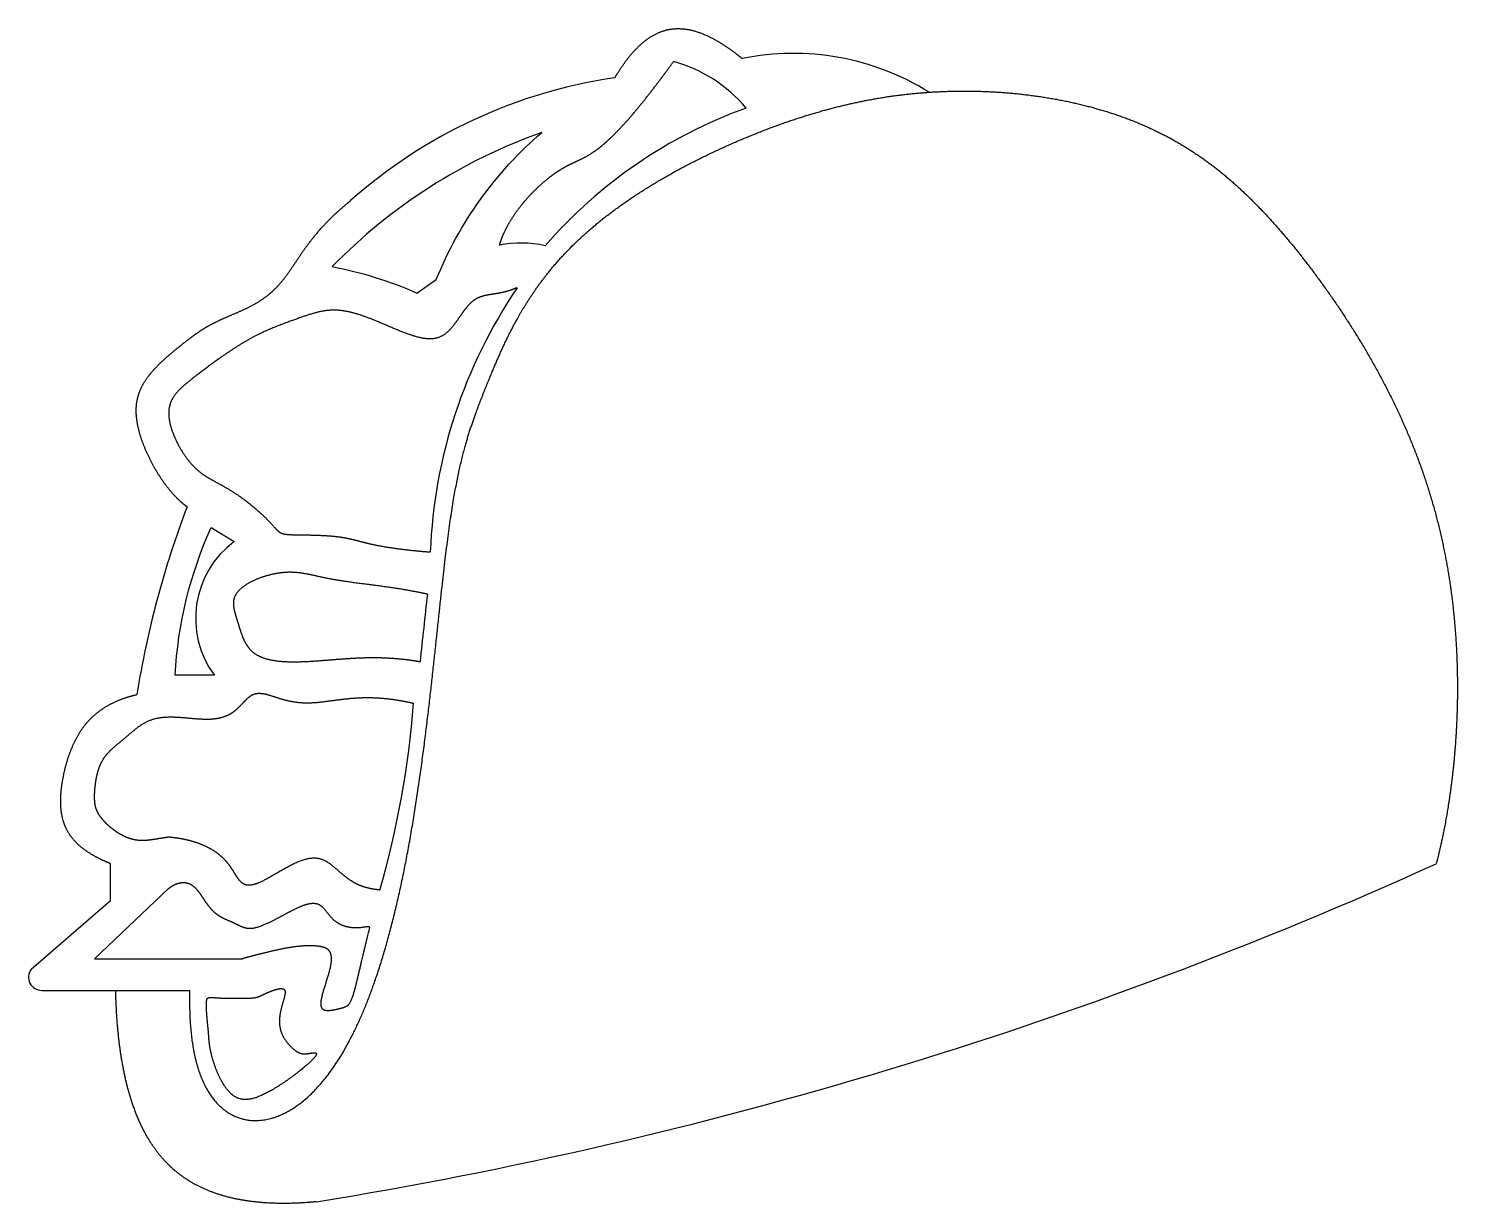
# Model space of a CAD drawing. Header units: inches. Extents: x -0.68 to 0.67, y -0.55 to 0.56.
import ezdxf

# ---------------------------------------------------------------- set-up
doc = ezdxf.new("R2010")
doc.units = ezdxf.units.IN
doc.layers.get('0').update_dxf_attribs({"linetype": 'CONTINUOUS'})

msp = doc.modelspace()

# ---------------------------------------------------------------- linework, layer by layer
for p, q in [((-0.605, -0.265), (-0.605, -0.23)), ((-0.62, -0.32), (-0.55, -0.2536)), ((-0.68, -0.33), (-0.605, -0.265)), ((-0.62, -0.32), (-0.48, -0.32)), ((-0.67, -0.35), (-0.53, -0.35))]:
    msp.add_line(p, q)
for points in [[(-0.2966, 0.3227, -0.119282), (-0.1967, 0.462, 0.114468), (-0.395, 0.335, -0.056957), (-0.315, 0.31)], [(-0.5066, -0.0518), (-0.5438, -0.0518, -0.091536), (-0.5098, 0.088), (-0.4878, 0.0749, 0.414016)]]:
    msp.add_lwpolyline(points, format="xyb", close=True)
for centre, radius, start, end in [((-0.1073, 0.3985), 0.1352, 39.7455, 74.8826), ((0.0413, 0.2932), 0.2436, 58.1045, 101.4626), ((-0.0589, 0.0388), 0.4798, 98.234, 131.6322), ((0.1502, 0.0569), 0.4547, 109.728, 139.0854), ((-0.2163, 0.2545), 0.1028, 77.1617, 101.4187), ((0.1752, 0.0464), 0.4778, 145.7992, 177.788), ((0.3149, -0.2139), 0.9064, 159.2166, 170.8628), ((15.7144, -1.7421), 16.1166, 173.70509, 173.93322), ((-1.2097, -0.0082), 0.8944, 343.9824, 355.5093), ((-1.0819, 3.5913), 4.1955, 279.2156, 294.3811), ((-0.67, -0.3375), 0.0125, 143.1301, 270)]:
    msp.add_arc(centre, radius, start, end)
for points in [[(-0.1276, 0.5137), (-0.1257, 0.5168), (-0.1219, 0.5229), (-0.1161, 0.5314), (-0.1081, 0.5411), (-0.0975, 0.5505), (-0.0864, 0.5571), (-0.0746, 0.5605), (-0.0623, 0.5607), (-0.0493, 0.5578), (-0.0358, 0.5519), (-0.0246, 0.5452), (-0.0159, 0.539), (-0.0101, 0.5344), (-0.0071, 0.5319)], [(-0.2366, 0.3552), (-0.2362, 0.3569), (-0.2352, 0.3602), (-0.2334, 0.3652), (-0.2302, 0.372), (-0.2252, 0.3807), (-0.2191, 0.3895), (-0.212, 0.3982), (-0.2041, 0.4066), (-0.196, 0.4143), (-0.1878, 0.421), (-0.1799, 0.4264), (-0.1726, 0.4306), (-0.1656, 0.4339), (-0.1587, 0.437), (-0.1515, 0.4408), (-0.1437, 0.446), (-0.135, 0.4533), (-0.125, 0.4629), (-0.1138, 0.4752), (-0.1013, 0.4901), (-0.0903, 0.5043), (-0.0814, 0.5162), (-0.0752, 0.5246), (-0.072, 0.529)], [(-0.53, -0.35), (-0.5303, -0.3598), (-0.5301, -0.3785), (-0.5282, -0.4036), (-0.5218, -0.4315), (-0.5079, -0.4566), (-0.4885, -0.4717), (-0.4646, -0.476), (-0.4379, -0.4682), (-0.4103, -0.4471), (-0.384, -0.4117), (-0.3605, -0.3625), (-0.3408, -0.3014), (-0.325, -0.2319), (-0.3128, -0.158), (-0.3035, -0.0843), (-0.2961, -0.0151), (-0.2898, 0.046), (-0.2835, 0.0968), (-0.2767, 0.1366), (-0.2692, 0.1671), (-0.2611, 0.1918), (-0.2523, 0.2144), (-0.2427, 0.2382), (-0.2313, 0.2644), (-0.2168, 0.2927), (-0.1978, 0.3218), (-0.1737, 0.3503), (-0.1445, 0.377), (-0.1112, 0.4014), (-0.0752, 0.4232), (-0.0378, 0.4424), (-0.0003, 0.459), (0.0369, 0.4731), (0.0739, 0.4845), (0.1112, 0.4932), (0.1494, 0.499), (0.1889, 0.5017), (0.2294, 0.5013), (0.2702, 0.4975), (0.3101, 0.4902), (0.3481, 0.4795), (0.3835, 0.4652), (0.4158, 0.4474), (0.4454, 0.4261), (0.4729, 0.4015), (0.499, 0.3738), (0.5243, 0.3431), (0.549, 0.3098), (0.5727, 0.2742), (0.5949, 0.2365), (0.6149, 0.1972), (0.6321, 0.1567), (0.6461, 0.1154), (0.6567, 0.0738), (0.6641, 0.0322), (0.6685, -0.0089), (0.6704, -0.0491), (0.6701, -0.0883), (0.6678, -0.126), (0.6637, -0.1623), (0.6591, -0.1902), (0.6548, -0.2103), (0.6517, -0.2235), (0.65, -0.23)], [(-0.5325, 0.1077), (-0.5338, 0.1086), (-0.5364, 0.1106), (-0.5401, 0.1139), (-0.5451, 0.1188), (-0.551, 0.1259), (-0.5568, 0.1338), (-0.5622, 0.1424), (-0.5673, 0.1517), (-0.5718, 0.1615), (-0.5757, 0.1714), (-0.5786, 0.1812), (-0.5804, 0.1909), (-0.581, 0.2001), (-0.58, 0.209), (-0.5775, 0.2174), (-0.5734, 0.2255), (-0.5678, 0.2333), (-0.561, 0.2408), (-0.5535, 0.2479), (-0.5457, 0.2546), (-0.5381, 0.2607), (-0.531, 0.2663), (-0.5243, 0.2713), (-0.5178, 0.2757), (-0.511, 0.2797), (-0.5036, 0.2835), (-0.4953, 0.2872), (-0.4862, 0.291), (-0.4768, 0.2951), (-0.4675, 0.2999), (-0.4588, 0.3054), (-0.4511, 0.3118), (-0.4442, 0.3189), (-0.438, 0.3268), (-0.4323, 0.3351), (-0.4265, 0.3439), (-0.4204, 0.3528), (-0.4137, 0.3618), (-0.4061, 0.3708), (-0.3977, 0.3798), (-0.3902, 0.3869), (-0.3841, 0.3922), (-0.3798, 0.3957), (-0.3776, 0.3974)], [(-0.22, 0.315), (-0.2213, 0.3145), (-0.2239, 0.3134), (-0.2277, 0.3121), (-0.2327, 0.3106), (-0.2389, 0.3094), (-0.245, 0.3086), (-0.2509, 0.3076), (-0.2565, 0.306), (-0.2619, 0.3029), (-0.2668, 0.2981), (-0.2716, 0.2918), (-0.2763, 0.2847), (-0.2812, 0.2777), (-0.2866, 0.2719), (-0.2928, 0.2679), (-0.3001, 0.2661), (-0.3085, 0.2666), (-0.3183, 0.2692), (-0.3292, 0.2732), (-0.3409, 0.2782), (-0.353, 0.2834), (-0.365, 0.2882), (-0.3764, 0.2918), (-0.3871, 0.2938), (-0.3969, 0.2941), (-0.4062, 0.2927), (-0.4156, 0.2901), (-0.4256, 0.2866), (-0.4366, 0.2826), (-0.4488, 0.2782), (-0.4616, 0.2727), (-0.4745, 0.266), (-0.4871, 0.2583), (-0.4992, 0.2501), (-0.5106, 0.2419), (-0.521, 0.234), (-0.5304, 0.2268), (-0.5384, 0.2202), (-0.5446, 0.2136), (-0.5486, 0.2066), (-0.5504, 0.1986), (-0.5497, 0.1893), (-0.5469, 0.1791), (-0.5423, 0.1685), (-0.5366, 0.1585), (-0.5301, 0.1497), (-0.5234, 0.1427), (-0.5163, 0.1373), (-0.5089, 0.133), (-0.5006, 0.1287), (-0.4914, 0.1235), (-0.4813, 0.1169), (-0.4709, 0.1089), (-0.4612, 0.1004), (-0.4535, 0.0926), (-0.4482, 0.0866), (-0.445, 0.0831), (-0.4411, 0.0817), (-0.4339, 0.0812), (-0.4238, 0.0811), (-0.4121, 0.081), (-0.4007, 0.0805), (-0.3908, 0.0797), (-0.3825, 0.0784), (-0.3755, 0.0768), (-0.3689, 0.0751), (-0.3619, 0.0732), (-0.3536, 0.0713), (-0.3438, 0.0696), (-0.3321, 0.0679), (-0.3212, 0.0666), (-0.3121, 0.0657), (-0.3056, 0.0652), (-0.3023, 0.0649)], [(-0.305, 0.025), (-0.3086, 0.0258), (-0.3157, 0.0272), (-0.3261, 0.0292), (-0.3394, 0.0313), (-0.3549, 0.0333), (-0.3691, 0.0351), (-0.3819, 0.0368), (-0.3933, 0.0386), (-0.4034, 0.0406), (-0.4125, 0.0428), (-0.4212, 0.0446), (-0.4301, 0.0458), (-0.4396, 0.0459), (-0.4499, 0.0445), (-0.4605, 0.0417), (-0.4706, 0.0377), (-0.4792, 0.0327), (-0.4853, 0.0272), (-0.4885, 0.0214), (-0.4891, 0.0153), (-0.4878, 0.0089), (-0.4856, 0.0019), (-0.4833, -0.0056), (-0.4809, -0.0133), (-0.4779, -0.0207), (-0.4736, -0.0273), (-0.4674, -0.0326), (-0.459, -0.0362), (-0.4487, -0.0383), (-0.4368, -0.0392), (-0.4243, -0.039), (-0.4116, -0.0383), (-0.3994, -0.0373), (-0.3878, -0.0364), (-0.377, -0.0356), (-0.3669, -0.0351), (-0.3573, -0.0349), (-0.348, -0.035), (-0.3388, -0.0355), (-0.3298, -0.0362), (-0.3226, -0.0371), (-0.3173, -0.0379), (-0.3137, -0.0385), (-0.3119, -0.0388)], [(-0.605, -0.23), (-0.6076, -0.229), (-0.6126, -0.2268), (-0.6197, -0.2234), (-0.6279, -0.2185), (-0.6363, -0.2118), (-0.6429, -0.2044), (-0.6476, -0.1963), (-0.6506, -0.1876), (-0.6521, -0.1784), (-0.6523, -0.1686), (-0.6515, -0.1584), (-0.6498, -0.1479), (-0.6474, -0.1373), (-0.6442, -0.1268), (-0.6402, -0.1167), (-0.6352, -0.1071), (-0.6292, -0.0983), (-0.6219, -0.0905), (-0.6134, -0.0837), (-0.6036, -0.0779), (-0.5948, -0.0742), (-0.5876, -0.0719), (-0.5826, -0.0706), (-0.58, -0.07)], [(-0.55, -0.205), (-0.5509, -0.2051), (-0.5526, -0.2054), (-0.5552, -0.2058), (-0.5588, -0.2063), (-0.5634, -0.2071), (-0.5681, -0.2078), (-0.5731, -0.2083), (-0.5784, -0.2082), (-0.5841, -0.2073), (-0.59, -0.2053), (-0.5962, -0.2021), (-0.6022, -0.1981), (-0.6077, -0.1934), (-0.6124, -0.1886), (-0.616, -0.1839), (-0.6183, -0.1794), (-0.6196, -0.1748), (-0.6201, -0.1698), (-0.6201, -0.164), (-0.6196, -0.1575), (-0.6187, -0.1505), (-0.6172, -0.1434), (-0.6149, -0.1366), (-0.6117, -0.1305), (-0.6077, -0.1253), (-0.6029, -0.1207), (-0.5977, -0.1164), (-0.5924, -0.1121), (-0.5871, -0.1075), (-0.5817, -0.1029), (-0.5759, -0.0984), (-0.5694, -0.0947), (-0.5619, -0.0922), (-0.5532, -0.091), (-0.5434, -0.0911), (-0.5328, -0.092), (-0.522, -0.0931), (-0.5117, -0.0935), (-0.5023, -0.0927), (-0.4942, -0.0902), (-0.4876, -0.0861), (-0.4823, -0.081), (-0.4777, -0.0759), (-0.4734, -0.0716), (-0.4688, -0.069), (-0.4636, -0.0684), (-0.4575, -0.0695), (-0.4507, -0.0717), (-0.4433, -0.0742), (-0.4355, -0.0763), (-0.4273, -0.0776), (-0.4188, -0.078), (-0.4101, -0.0776), (-0.4011, -0.0765), (-0.3919, -0.0752), (-0.3824, -0.074), (-0.3726, -0.0731), (-0.3624, -0.0727), (-0.3518, -0.073), (-0.341, -0.0739), (-0.332, -0.0753), (-0.3251, -0.0766), (-0.3204, -0.0777), (-0.318, -0.0782)], [(-0.35, -0.255), (-0.3505, -0.255), (-0.3516, -0.2548), (-0.3534, -0.2546), (-0.3559, -0.2543), (-0.3593, -0.2536), (-0.363, -0.2527), (-0.3671, -0.2515), (-0.3715, -0.2496), (-0.3764, -0.2469), (-0.3816, -0.2433), (-0.387, -0.2388), (-0.3924, -0.234), (-0.3979, -0.2294), (-0.4037, -0.226), (-0.4104, -0.2244), (-0.418, -0.225), (-0.4267, -0.2278), (-0.436, -0.2324), (-0.4456, -0.2379), (-0.4548, -0.2434), (-0.4631, -0.2478), (-0.4701, -0.2505), (-0.4756, -0.2509), (-0.4799, -0.2492), (-0.4832, -0.2458), (-0.4862, -0.2413), (-0.4892, -0.2362), (-0.4926, -0.2311), (-0.4966, -0.2263), (-0.5013, -0.2219), (-0.5066, -0.218), (-0.5126, -0.2146), (-0.519, -0.2117), (-0.526, -0.2092), (-0.5335, -0.2073), (-0.5398, -0.2061), (-0.5448, -0.2055), (-0.5483, -0.2051), (-0.55, -0.205)], [(-0.55, -0.2536), (-0.5494, -0.2531), (-0.5481, -0.2521), (-0.5462, -0.2508), (-0.5435, -0.2494), (-0.54, -0.2482), (-0.5363, -0.2477), (-0.5326, -0.248), (-0.529, -0.2493), (-0.5255, -0.2519), (-0.5221, -0.2556), (-0.5188, -0.2604), (-0.5155, -0.2656), (-0.5118, -0.2707), (-0.5079, -0.2752), (-0.5034, -0.2788), (-0.4987, -0.2814), (-0.494, -0.2835), (-0.4895, -0.2854), (-0.4854, -0.2874), (-0.4814, -0.2894), (-0.4773, -0.291), (-0.4725, -0.2915), (-0.4666, -0.2906), (-0.4593, -0.2879), (-0.4509, -0.2838), (-0.4417, -0.2789), (-0.4325, -0.2739), (-0.4238, -0.2697), (-0.4162, -0.2673), (-0.41, -0.2671), (-0.4054, -0.2696), (-0.4016, -0.274), (-0.3976, -0.2795), (-0.3926, -0.2848), (-0.3858, -0.2887), (-0.3777, -0.2907), (-0.3697, -0.2908), (-0.3633, -0.2897), (-0.3598, -0.2889), (-0.3595, -0.2904), (-0.3613, -0.2971), (-0.3643, -0.3089), (-0.3679, -0.3239), (-0.3714, -0.3395), (-0.3746, -0.3526), (-0.3777, -0.3615), (-0.3808, -0.3653), (-0.3851, -0.3667), (-0.3909, -0.3681), (-0.3971, -0.3694), (-0.4025, -0.3695), (-0.4056, -0.3671), (-0.4062, -0.3617), (-0.4044, -0.3537), (-0.4014, -0.3441), (-0.3982, -0.3342), (-0.3959, -0.3253), (-0.3953, -0.3182), (-0.3967, -0.3134), (-0.3996, -0.3104), (-0.4036, -0.3089), (-0.4079, -0.3081), (-0.4123, -0.3078), (-0.4169, -0.3077), (-0.4218, -0.3078), (-0.4272, -0.3083), (-0.4334, -0.3091), (-0.4406, -0.3103), (-0.4487, -0.312), (-0.4579, -0.3142), (-0.4662, -0.3163), (-0.4729, -0.318), (-0.4776, -0.3193), (-0.48, -0.32)], [(-0.41, -0.55), (-0.4175, -0.5507), (-0.4322, -0.5518), (-0.4533, -0.552), (-0.4793, -0.5499), (-0.5083, -0.5426), (-0.5334, -0.5304), (-0.5544, -0.5129), (-0.5711, -0.49), (-0.5838, -0.4619), (-0.5928, -0.4292), (-0.5972, -0.3995), (-0.5992, -0.3755), (-0.5998, -0.3586), (-0.6, -0.35)], [(-0.44, -0.35), (-0.4403, -0.3494), (-0.4411, -0.3485), (-0.4431, -0.3479), (-0.4471, -0.3485), (-0.4532, -0.3506), (-0.4589, -0.3532), (-0.4631, -0.3553), (-0.4661, -0.3565), (-0.469, -0.3571), (-0.4733, -0.3573), (-0.4797, -0.3574), (-0.488, -0.3575), (-0.497, -0.3574), (-0.5049, -0.357), (-0.5106, -0.3565), (-0.5133, -0.3566), (-0.5142, -0.3593), (-0.5143, -0.3648), (-0.5139, -0.3717), (-0.5133, -0.3786), (-0.5127, -0.3844), (-0.5122, -0.3896), (-0.5119, -0.3945), (-0.5115, -0.3996), (-0.5107, -0.4053), (-0.5092, -0.4118), (-0.5071, -0.4191), (-0.5043, -0.4267), (-0.5008, -0.4343), (-0.4967, -0.4413), (-0.4921, -0.4471), (-0.487, -0.4512), (-0.4812, -0.4535), (-0.4744, -0.4536), (-0.4667, -0.4516), (-0.4579, -0.4476), (-0.4482, -0.4421), (-0.4382, -0.4355), (-0.4286, -0.4285), (-0.4203, -0.4218), (-0.414, -0.4161), (-0.4103, -0.4119), (-0.4094, -0.4095), (-0.4111, -0.4087), (-0.4145, -0.4091), (-0.4185, -0.4099), (-0.4224, -0.4103), (-0.426, -0.4096), (-0.43, -0.4072), (-0.4348, -0.403), (-0.4403, -0.3967), (-0.4445, -0.3887), (-0.4457, -0.3793), (-0.4443, -0.3696), (-0.4416, -0.3608), (-0.4399, -0.3551), (-0.4395, -0.3521), (-0.4397, -0.3506), (-0.44, -0.35)]]:
    msp.add_open_spline(points, degree=5)

doc.saveas('drawing.dxf')
